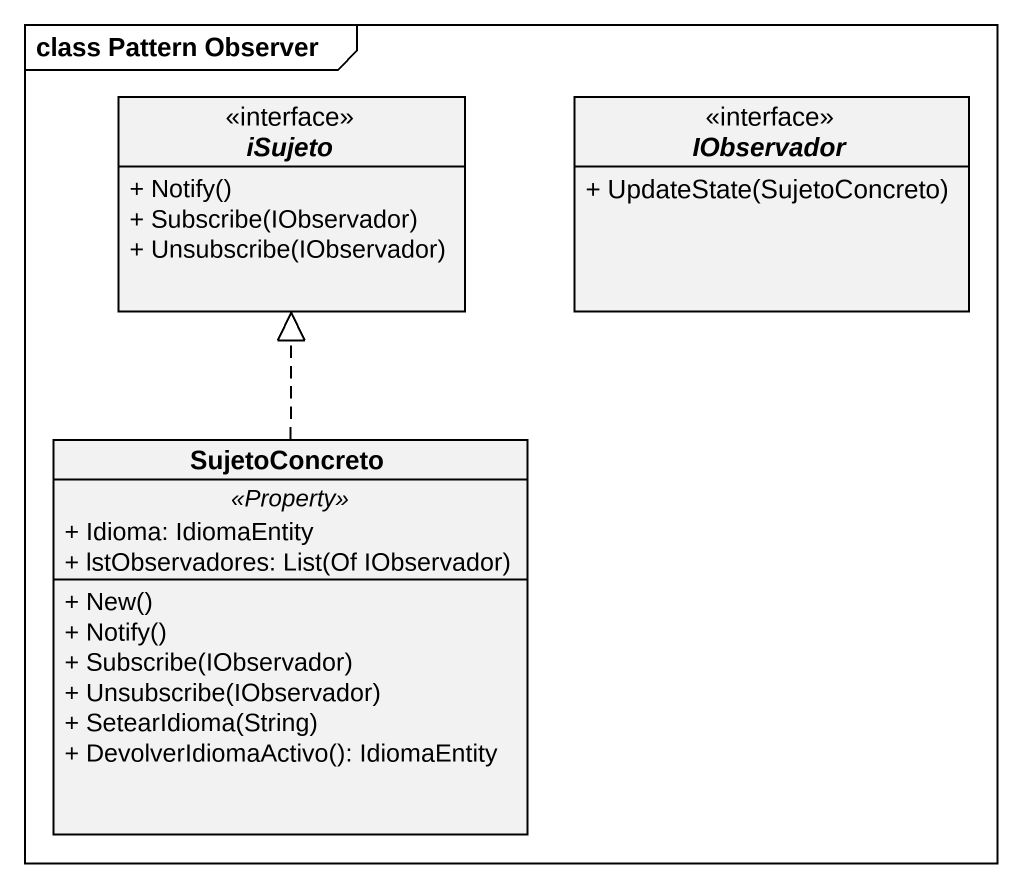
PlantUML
@startuml
mainframe class Pattern Observer
hide circle
hide empty members
skinparam classAttributeIconSize 0
interface iSujeto <<interface>> {
  + Notify()
  + Subscribe(IObservador)
  + Unsubscribe(IObservador)
}
interface IObservador <<interface>> {
  + UpdateState(SujetoConcreto)
}
class SujetoConcreto {
  .. <<Property>> ..
  + Idioma: IdiomaEntity
  {field} + lstObservadores: List(Of IObservador)
  --
  + New()
  + Notify()
  + Subscribe(IObservador)
  + Unsubscribe(IObservador)
  + SetearIdioma(String)
  + DevolverIdiomaActivo(): IdiomaEntity
}
SujetoConcreto .up.|> iSujeto
@enduml
